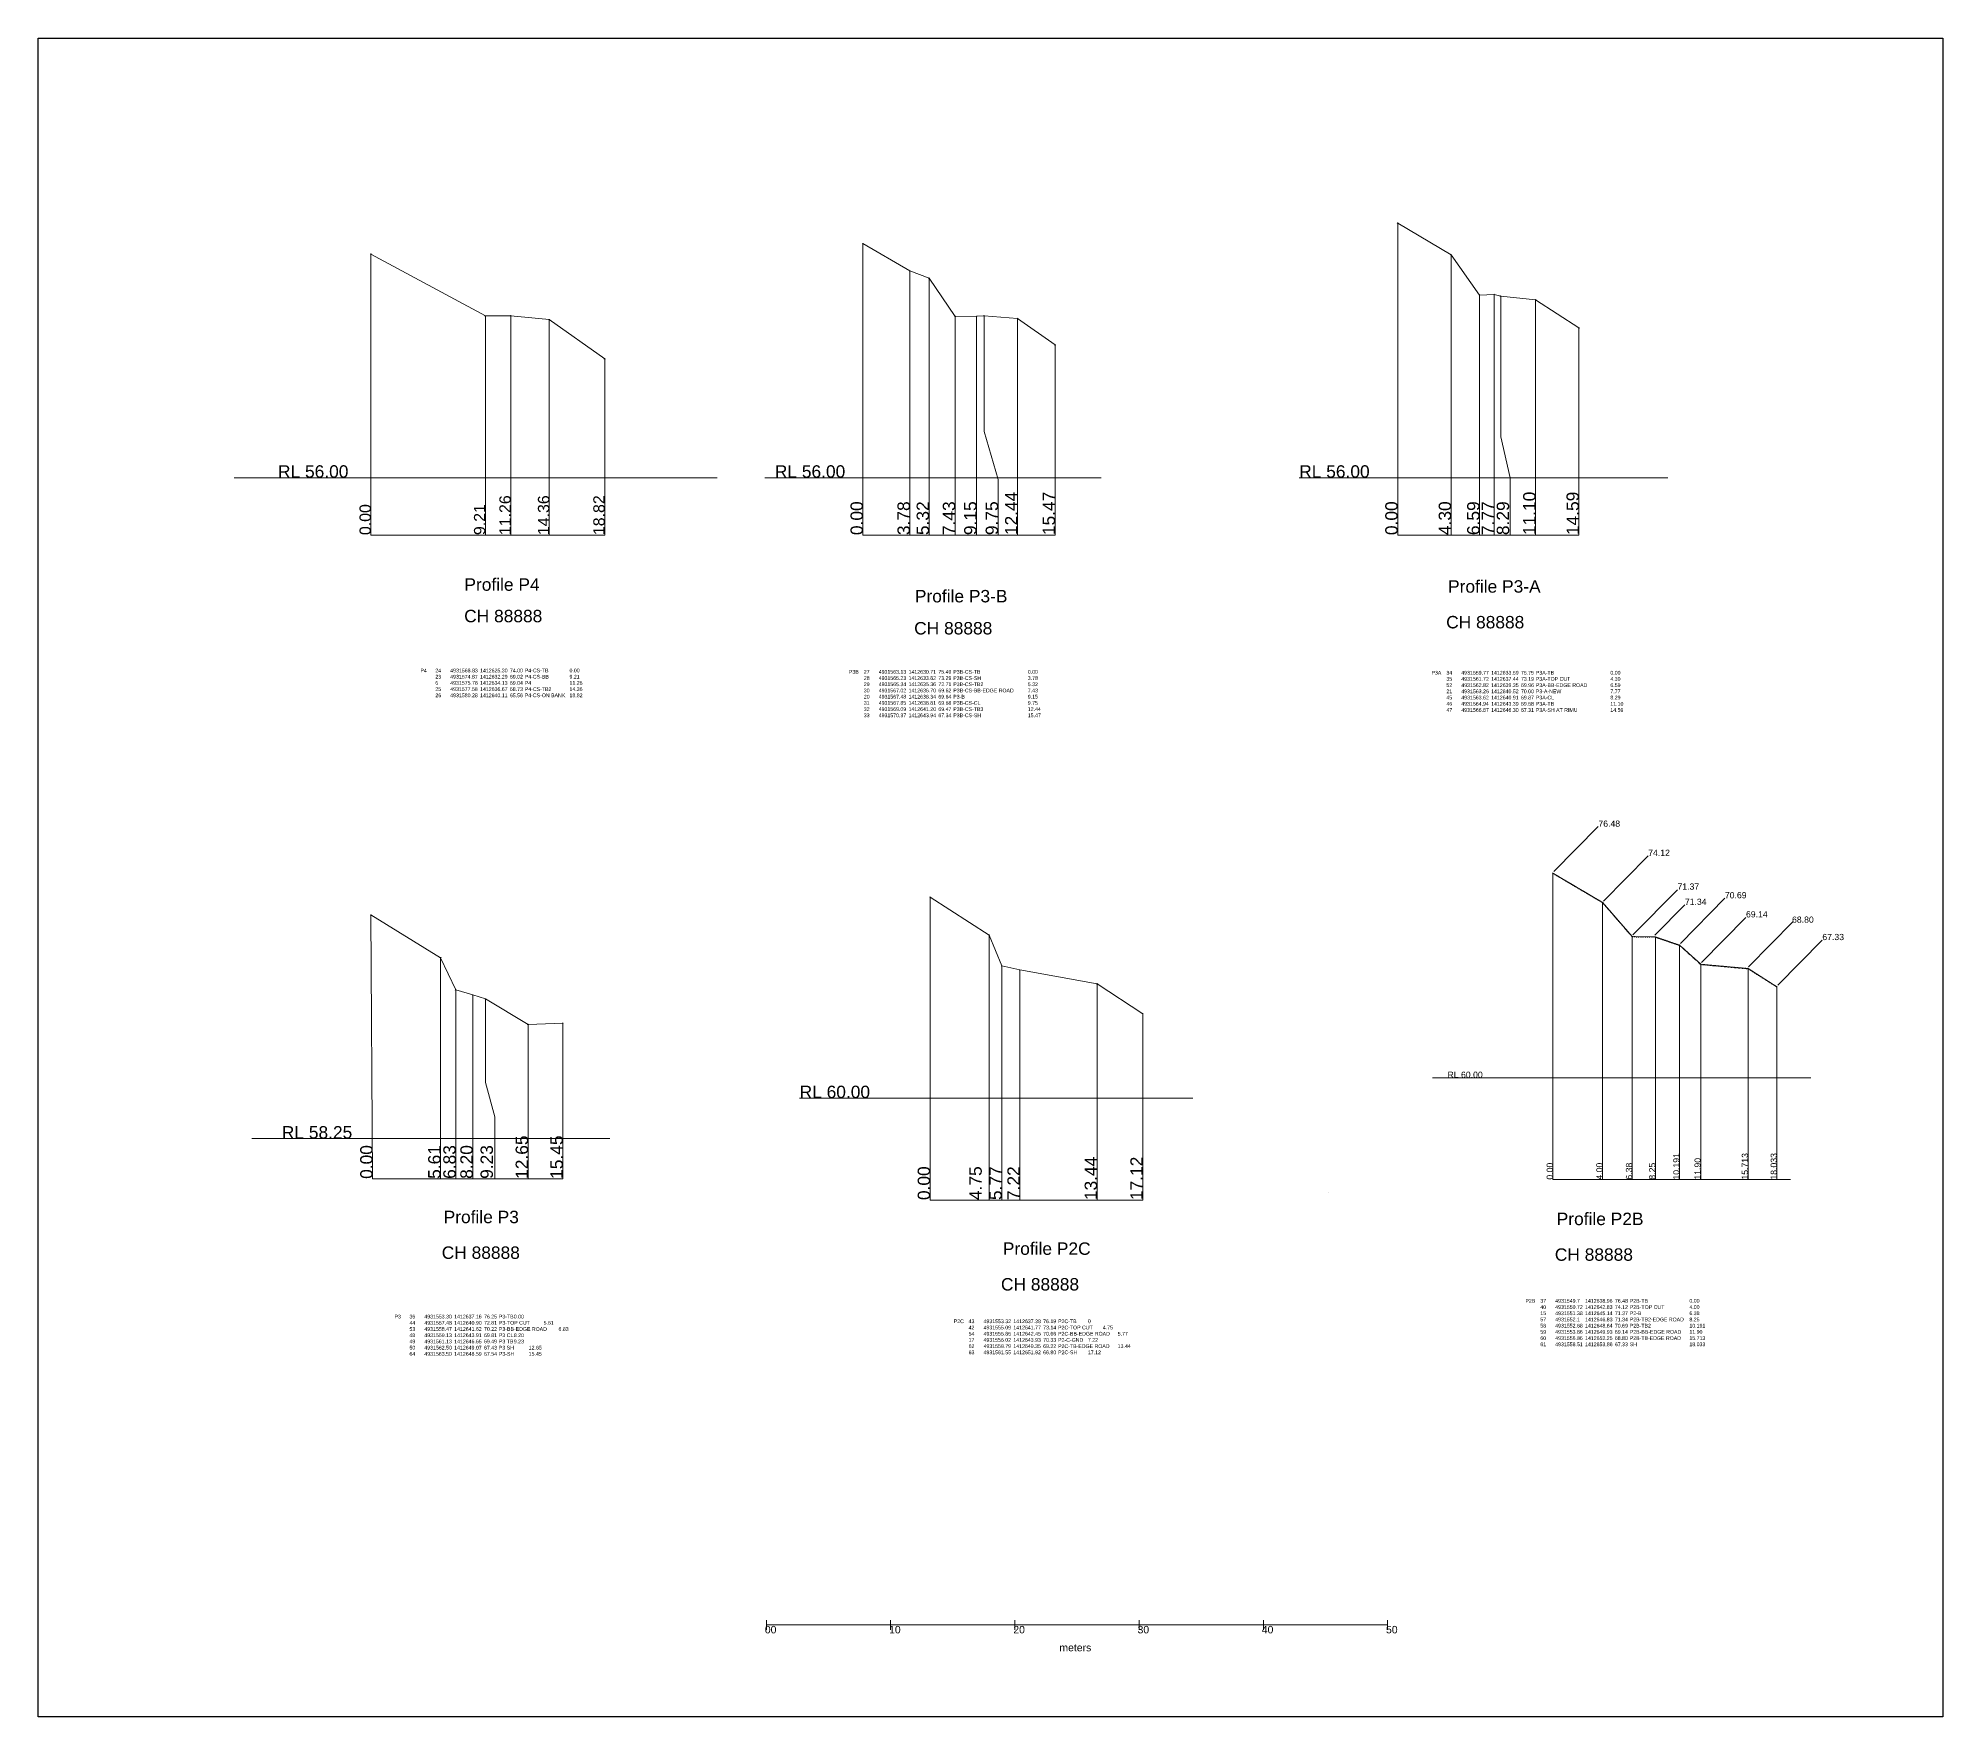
# Model space of a CAD drawing. Header units: millimetres. Extents: x -26790 to 126546, y 91664 to 226811.
import ezdxf

# ---------------------------------------------------------------- set-up
doc = ezdxf.new("R2010")
doc.units = ezdxf.units.MM
doc.header["$LTSCALE"] = 0.0001
doc.header["$PDMODE"] = 35
doc.header["$PDSIZE"] = 20
doc.linetypes.add('ACAD_ISO02W100', pattern=[15, 12, -3])
doc.styles.get("Standard").update_dxf_attribs({"font": 'arial.ttf'})

msp = doc.modelspace()

# ---------------------------------------------------------------- linework, layer by layer
at = {"color": 7, "lineweight": 0}
for p, q in [((82656, 211918), (82656, 186801)), ((39609, 210263), (39609, 186801)), ((0, 209423), (0, 186801)), ((0, 209423), (0, 186801)), ((86956, 209358), (86956, 186801)), ((43389, 208063), (43389, 186801)), ((44929, 207483), (44929, 186801)), ((89246, 206128), (89246, 186801)), ((90426, 206168), (90426, 186801)), ((93756, 205748), (93756, 186801)), ((9213, 204443), (9213, 186801)), ((11258, 204463), (11258, 186801)), ((14360, 204153), (14360, 186801)), ((47039, 204393), (47039, 186801)), ((48756, 204413), (48756, 186801)), ((52049, 204243), (52049, 186801)), ((97246, 203478), (97246, 186801)), ((18820, 200983), (18820, 186801)), ((55074, 202113), (55074, 186801)), ((9213, 199463), (9213, 186801)), ((11258, 199503), (11258, 186801)), ((14360, 198883), (14360, 186801)), ((18820, 186801), (18820, 192543)), ((27882, 191423), (-11019, 191423)), ((31723, 191423), (58776, 191423)), ((101393, 191423), (74730, 191423)), ((78849, 191418), (104402, 191418)), ((0, 186801), (18820, 186801)), ((39609, 186801), (55074, 186801)), ((82656, 186801), (97246, 186801)), ((95145, 159589), (95145, 134916)), ((45015, 157652), (45015, 133269)), ((99145, 157229), (99145, 134916)), ((0, 156221), (141, 134976)), ((49765, 154602), (49765, 133269)), ((101526, 154479), (101526, 134916)), ((103398, 154449), (103398, 134916)), ((105336, 153799), (105336, 134916)), ((5610, 152781), (5610, 134976)), ((50785, 152122), (50785, 133269)), ((50785, 152122), (52235, 151792)), ((107049, 152249), (107049, 134916)), ((110858, 151909), (110858, 134916)), ((52235, 151792), (52235, 133269)), ((58455, 150682), (58455, 133269)), ((113178, 150439), (113178, 134916)), ((6830, 150191), (6830, 134976)), ((8200, 149781), (8200, 134976)), ((12650, 147401), (12650, 134976)), ((15450, 147511), (15450, 134976)), ((62135, 148262), (62135, 133269)), ((115915, 143109), (85450, 143109)), ((34513, 141462), (66178, 141462)), ((-9585, 138221), (19239, 138221)), ((141, 134976), (15450, 134976)), ((77116, 133901), (77116, 133901)), ((113178, 134916), (95145, 134916)), ((95145, 134916), (114283, 134916)), ((114283, 134916), (114283, 134916)), ((45015, 133269), (62135, 133269)), ((31840, 99454), (31840, 98679)), ((31840, 99067), (81845, 99067)), ((31840, 99067), (31840, 99067)), ((41841, 99454), (41841, 98679)), ((41960, 99067), (41960, 99067)), ((51842, 99454), (51842, 98679)), ((61843, 99454), (61843, 98679)), ((61962, 99067), (61962, 99067)), ((61962, 99067), (61962, 99067)), ((61962, 99067), (61962, 99067)), ((71844, 99454), (71844, 98679)), ((81845, 99454), (81845, 98679))]:
    msp.add_line(p, q, dxfattribs=at)
at = {"color": 7}
for p, q in [((95217, 159710), (98802, 163349)), ((99237, 157338), (102822, 160977)), ((101592, 154619), (105177, 158257)), ((103365, 154590), (105774, 157036)), ((105409, 153924), (108994, 157562)), ((107109, 152385), (110694, 156024)), ((110905, 152046), (114490, 155685)), ((113254, 150558), (116839, 154197))]:
    msp.add_line(p, q, dxfattribs=at)
at = {"color": 1, "lineweight": 0}
for p, q in [((95145, 159589), (99145, 157229)), ((45015, 157652), (49765, 154602)), ((99145, 157229), (101526, 154479)), ((49765, 154602), (50785, 152122)), ((101526, 154479), (103398, 154449)), ((103398, 154449), (105336, 153799)), ((105336, 153799), (107049, 152249)), ((107049, 152249), (110858, 151909)), ((110858, 151909), (113178, 150439)), ((52235, 151792), (58455, 150682)), ((58455, 150682), (62135, 148262))]:
    msp.add_line(p, q, dxfattribs=at)
msp.add_lwpolyline([(-26790, 226811), (126546, 226811), (126546, 91664), (-26790, 91664)], close=True)
for points in [[(82656, 211918), (86956, 209358), (89246, 206128), (90426, 206168), (90946, 206038), (93756, 205748), (97246, 203478)], [(39609, 210263), (43389, 208063), (44929, 207483), (47039, 204393), (48756, 204413), (49359, 204453), (52049, 204243), (55074, 202113)], [(0, 209423), (9213, 204443), (11258, 204463), (14360, 204153), (18820, 200983)], [(0, 156221), (5610, 152781), (6830, 150191), (8200, 149781), (9230, 149461), (12650, 147401), (15450, 147511)]]:
    msp.add_lwpolyline(points, dxfattribs=at)
at = {"lineweight": 0}
for points in [[(90946, 206038), (90946, 194700), (91720, 191418), (91720, 186801)], [(49359, 204453), (49359, 195145), (50487, 191283), (50487, 186801)], [(9230, 149461), (9230, 142725), (9976, 139971), (9976, 134976)]]:
    msp.add_lwpolyline(points, dxfattribs=at)
at = {"color": 1, "linetype": 'ACAD_ISO02W100'}
msp.add_lwpolyline([(95145, 159589), (99145, 157229), (101526, 154479), (103398, 154449), (105336, 153799), (107049, 152249), (110858, 151909), (113178, 150439)], dxfattribs=at)
for p in [(82656, 211918), (39609, 210263), (39609, 210263), (0, 209423), (0, 209423), (43389, 208063), (44929, 207483), (9213, 204443), (11258, 204463), (14360, 204153), (47039, 204393), (48756, 204413), (49359, 204453), (52049, 204243), (18820, 200983), (55074, 202113), (45015, 157652), (0, 156221), (49765, 154602), (5610, 152781), (50785, 152122), (52235, 151792), (58455, 150682), (6830, 150191), (8200, 149781), (9230, 149461), (12650, 147401), (15450, 147511), (62135, 148262)]:
    msp.add_point(p)
at = {"color": 40, "true_color": 0xf8d731}
for p in [(82656, 211918), (86956, 209358), (89246, 206128), (90426, 206168), (90946, 206038), (93756, 205748), (97246, 203478)]:
    msp.add_point(p, dxfattribs=at)
at = {"color": 7}
for p in [(95145, 159589), (99145, 157229), (101526, 154479), (103398, 154449), (105336, 153799), (107049, 152249), (110858, 151909), (113178, 150439)]:
    msp.add_point(p, dxfattribs=at)

# ---------------------------------------------------------------- texts
for s, height, p in [('RL 56.00', 1000, (-7478, 191423)), ('RL 56.00', 1000, (32517, 191423)), ('RL 56.00', 1000, (74730, 191423)), ('RL 60.00', 1000, (34513, 141479)), ('RL 58.25', 1000, (-7169, 138221)), ('00', 600, (31713, 98389)), ('10', 600, (41714, 98389)), ('20', 600, (51715, 98389)), ('30', 600, (61716, 98389)), ('40', 600, (71717, 98389)), ('50', 600, (81718, 98389))]:
    msp.add_text(s, height=height).set_placement(p)
for s, height, p in [('12.44', 1000, (52049, 186801)), ('15.47', 1000, (55074, 186801)), ('11.10', 1000, (93756, 186801)), ('14.59', 1000, (97246, 186801)), ('0.00', 916.7, (0, 186801)), ('9.21', 916.7, (9213, 186801)), ('11.26', 916.7, (11258, 186801)), ('14.36', 916.7, (14360, 186801)), ('18.82', 916.7, (18820, 186801)), ('0.00', 1000, (39609, 186801)), ('3.78', 1000, (43389, 186801)), ('5.32', 1000, (44929, 186801)), ('7.43', 1000, (47039, 186801)), ('9.15', 1000, (48756, 186801)), ('9.75', 1000, (50487, 186801)), ('0.00', 1000, (82656, 186801)), ('4.30', 1000, (86956, 186801)), ('6.59', 1000, (89246, 186801)), ('7.77', 1000, (90426, 186801)), ('8.29', 1000, (91629, 186801)), ('12.65', 1000, (12650, 134976)), ('15.45', 1000, (15450, 134976)), ('0.00', 1000, (141, 134976)), ('5.61', 1000, (5610, 134976)), ('6.83', 1000, (6830, 134976)), ('8.20', 1000, (8200, 134976)), ('9.23', 1000, (9827, 134976)), ('13.44', 1000, (58455, 133269)), ('17.12', 1000, (62135, 133269)), ('0.00', 1000, (45015, 133269)), ('4.75', 1000, (49175, 133269)), ('5.77', 1000, (50785, 133269)), ('7.22', 1000, (52235, 133269))]:
    msp.add_text(s, height=height, rotation=90).set_placement(p)
for s, p in [('76.48', (98814, 163320)), ('74.12', (102822, 160977)), ('71.37', (105177, 158257)), ('70.69', (108994, 157562)), ('71.34', (105774, 157036)), ('69.14', (110694, 156024)), ('68.80', (114401, 155595)), ('67.33', (116839, 154197)), ('RL 60.00', (86666, 143109))]:
    msp.add_text(s, height=500, dxfattribs=at).set_placement(p)
for s, p in [('10.191', (105336, 134916)), ('11.90', (107049, 134916)), ('15.713', (110858, 134916)), ('18.033', (113178, 134916)), ('0.00', (95145, 134916)), ('4.00', (99145, 134916)), ('6.38', (101526, 134916)), ('8.25', (103398, 134916))]:
    msp.add_text(s, height=500, rotation=90, dxfattribs=at).set_placement(p)
at = {"insert": (27040, 193751), "char_height": 2.5, "attachment_point": 1, "rotation": 90}
msp.add_mtext_dynamic_manual_height_columns('0.00 \\P9.21 \\P11.26 \\P14.36 \\P18.82 ', width=14145.54, gutter_width=12.5, heights=[0], dxfattribs=at)
at = {"attachment_point": 1}
for s, width, gutter_width, insert, char_height in [('Profile P4', 8744.6, 12.5, (7528, 183320), 1000), ('Profile P3-A', 8744.6, 12.5, (86711, 183167), 1000), ('Profile P3-B', 8744.6, 12.5, (43791, 182386), 1000), ('CH 88888', 8744.6, 12.5, (7509, 180785), 1000), ('CH 88888', 8744.6, 12.5, (43734, 179802), 1000), ('CH 88888', 8744.6, 12.5, (86558, 180293), 1000), ('^IP4^I24^I4931568.83 ^I1412625.30 ^I74.00 ^IP4-CS-TB^I^I0.00 \\P^I^I23^I4931574.87 ^I1412632.29 ^I69.02 ^IP4-CS-BB^I^I9.21 \\P^I^I6^I4931575.78 ^I1412634.13 ^I69.04 ^IP4^I^I^I11.26 \\P^I^I25^I4931577.58 ^I1412636.67 ^I68.73 ^IP4-CS-TB2^I^I14.36 \\P^I^I26^I4931580.28 ^I1412640.11 ^I65.56 ^IP4-CS-ON BANK^I18.82 ', 23175.16, 5000, (2789, 176052), 300), ('P3B^I27^I4931563.13 ^I1412630.71 ^I75.49 ^IP3B-CS-TB^I^I^I^I0.00 \\P^I28^I4931565.23 ^I1412633.82 ^I73.29 ^IP3B-CS-SH^I^I^I^I3.78 \\P^I29^I4931565.34 ^I1412635.36 ^I72.71 ^IP3B-CS-TB2 ^I^I^I5.32 \\P^I30^I4931567.02 ^I1412636.70 ^I69.62 ^IP3B-CS-BB-EDGE ROAD^I7.43 \\P^I20^I4931567.48 ^I1412638.34 ^I69.64 ^IP3-B^I           ^I^I^I9.15 \\P^I31^I4931567.85 ^I1412638.81 ^I69.68 ^IP3B-CS-CL^I^I^I^I9.75 \\P^I32^I4931569.09 ^I1412641.20 ^I69.47 ^IP3B-CS-TB3 ^I^I^I12.44 \\P^I33^I4931570.37 ^I1412643.94 ^I67.34 ^IP3B-CS-SH^I^I^I^I15.47 ', 21490.84, 1500, (38480, 175943), 300), ('P3A^I34^I4931559.77 ^I1412633.59 ^I75.75 ^IP3A-TB^I^I^I^I0.00 \\P^I35^I4931561.72^I1412637.44^I73.19 ^IP3A-TOP CUT^I^I^I4.30 \\P^I52^I4931562.82 ^I1412639.35 ^I69.96 ^IP3A-BB-EDGE ROAD^I^I6.59\\P^I21^I4931563.26 ^I1412640.52 ^I70.00 ^IP3-A-NEW^I^I^I^I7.77 \\P^I45^I4931563.62 ^I1412640.91 ^I69.87 ^IP3A-CL^I^I^I^I8.29 \\P^I46^I4931564.94 ^I1412643.39 ^I69.58 ^IP3A-TB^I^I^I^I11.10 \\P^I47^I4931566.87 ^I1412646.30 ^I67.31 ^IP3A-SH AT RIMU^I^I^I14.59', 18534.75, 1500, (85378, 175872), 300), ('Profile P3', 8744.6, 12.5, (5857, 132410), 1000), ('Profile P2B', 8744.6, 12.5, (95458, 132255), 1000), ('CH 88888', 8744.6, 12.5, (5704, 129536), 1000), ('Profile P2C', 8744.6, 12.5, (50872, 129862), 1000), ('CH 88888', 8744.6, 12.5, (95305, 129382), 1000), ('CH 88888', 8744.6, 12.5, (50719, 126988), 1000)]:
    msp.add_mtext_dynamic_manual_height_columns(s, width=width, gutter_width=gutter_width, heights=[0], dxfattribs=dict(at, insert=insert, char_height=char_height))
at = {"color": 1, "char_height": 300, "attachment_point": 1}
for s, width, insert in [('{\\C256;P2B^I37^I4931549.7^I1412638.96^I76.48 ^IP2B-TB^I^I^I0.00 \\P^I40^I4931550.72^I1412642.83^I74.12 ^IP2B-T^IOP CUT^I^I4.00 \\P^I15^I4931551.38^I1412645.14^I71.37 ^IP2-B^I^I^I^I6.38 \\P^I57^I4931552.1^I1412646.83^I71.34 ^IP2B-TB2-EDGE ROAD^I8.25 \\P^I58^I4931552.68^I1412648.64^I70.69 ^IP2B-TB2^I^I^I10.191\\P^I59^I4931553.86^I1412649.93^I69.14 ^IP2B-BB-EDGE ROAD^I11.90 \\P^I60^I4931556.86^I1412652.25^I68.80 ^IP2B-TB-EDGE ROAD^I15.713\\P^I61^I4931558.51^I1412653.86^I67.33 ^ISH^I^I^I^I18.033}', 17292.74, (92939, 125308)), ('{\\C256;P3^I36^I4931553.30 ^I1412637.16 ^I76.25 ^IP3-TB^I0.00 \\P^I44^I4931557.48 ^I1412640.90 ^I72.81 ^IP3-TOP CUT^I5.61 \\P^I53^I4931558.47 ^I1412641.62 ^I70.22 ^IP3-BB-EDGE ROAD^I6.83\\P^I48^I4931559.13 ^I1412643.91 ^I69.81 ^IP3 CL^I8.20 \\P^I49^I4931561.13 ^I1412646.65 ^I69.49 ^IP3 TB^I9.23 \\P^I50^I4931562.50 ^I1412649.07 ^I67.43 ^IP3 SH^I12.65 \\P^I64^I4931563.50 ^I1412648.59 ^I67.54 ^IP3-SH^I15.45 }', 14373.2, (1904, 124039)), ('{\\C256;P2C^I43^I4931553.32^I1412637.38^I76.19 ^IP2C-TB^I0\\P^I42^I4931555.09^I1412641.77^I73.14 ^IP2C-TOP CUT^I4.75\\P^I54^I4931555.85^I1412642.45^I70.66 ^IP2C-BB-EDGE ROAD^I5.77 \\P^I17^I4931556.02^I1412643.93^I70.33 ^IP2-C-GND^I7.22 \\P^I62^I4931558.79^I1412649.35^I69.22 ^IP2C-TB-EDGE ROAD^I13.44\\P^I63^I4931561.55^I1412651.92^I66.80 ^IP2C-SH^I17.12}', 14373.2, (46918, 123661))]:
    msp.add_mtext_dynamic_manual_height_columns(s, width=width, gutter_width=1500, heights=[0], dxfattribs=dict(at, insert=insert))
at = {"insert": (55426, 97546), "char_height": 600, "width": 2990.85, "attachment_point": 1}
msp.add_mtext('meters', dxfattribs=at)

doc.saveas('drawing.dxf')
